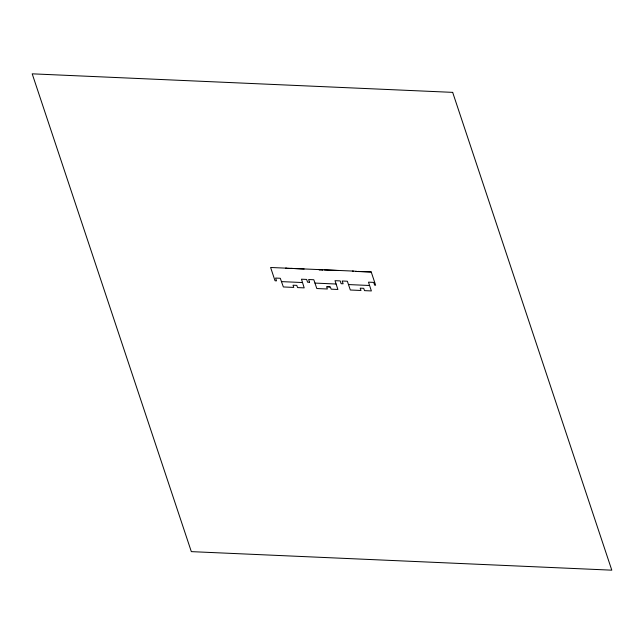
<?xml version="1.0" encoding="UTF-8"?>
<svg xmlns="http://www.w3.org/2000/svg" width="644" height="644" viewBox="0 0 644 644"><rect width="100%" height="100%" fill="white"/><g stroke="black" fill="none" stroke-linecap="round" stroke-linejoin="round"><path stroke-width="0.97" d="M286.379 268.137C282.539 268.451 291.764 268.403 288.657 268.508M309.563 282.338L308.645 279.52L313.821 279.746L316.8 288.528L327.353 288.995L326.58 286.685L330.356 286.846L331.129 289.164L337.891 289.462L335.017 280.679L340.185 280.913L341.111 283.69L343.123 283.779L342.197 281.001L347.349 281.227L350.328 290.009L360.986 290.476L360.213 288.166L363.731 288.319L364.504 290.637L371.371 290.935L368.497 282.161L373.705 282.386L374.631 285.171L375.637 285.22L371.21 271.921L355.738 271.478M319.915 269.611C316.252 269.82 325.292 270.287 322.306 269.715M353.451 271.092L270.617 267.485L275.044 280.784L276.518 280.848L275.584 278.063L280.285 278.264L283.36 286.958L293.777 287.417L293.036 285.203L296.812 285.373L297.552 287.586L304.185 287.876L301.473 279.198L306.641 279.432L307.574 282.217L309.579 282.305M304.161 269.031L290.871 268.379M324.423 269.925L337.714 270.496M357.967 271.406L371.234 271.993M281.581 281.621L302.406 282.539M314.988 283.086L336.079 284.02M348.517 284.567L369.551 285.493M327.563 286.701L328.351 286.733L327.635 286.661M329.623 286.886L328.754 286.612L329.503 286.781M356.551 271.277L352.365 271.092M452.668 92.366L32.2 73.827L191.332 551.634L611.8 570.173L452.668 92.366"/></g></svg>
